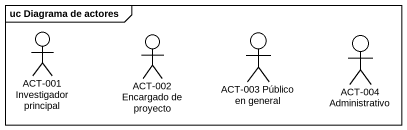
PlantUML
@startuml
mainframe uc Diagrama de actores
actor "ACT-001 Investigador principal" as ACT_001_Investigador
actor "ACT-002 Encargado de proyecto" as ACT_002_Encargado_de
actor "ACT-003 Público en general" as ACT_003_Público_en_general
actor "ACT-004 Administrativo" as ACT_004_Administrativo
@enduml
